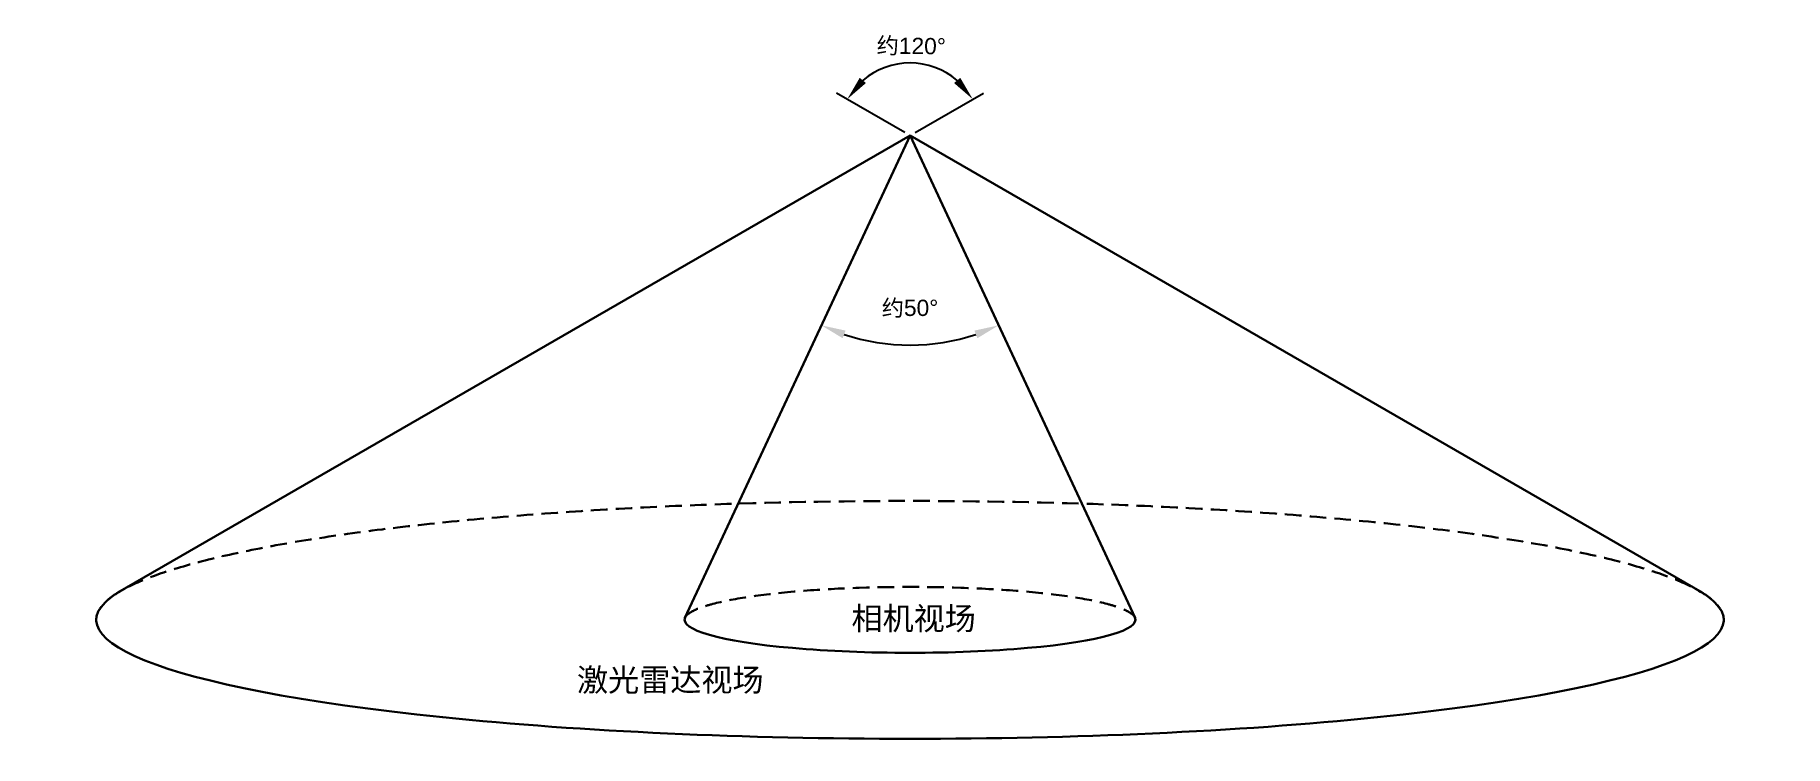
# Model space of a CAD drawing. Header units: millimetres. Extents: x 787 to 3475, y 188 to 1281.
import ezdxf

# ---------------------------------------------------------------- set-up
doc = ezdxf.new("R2010")
doc.units = ezdxf.units.MM
doc.linetypes.add('DASHEDX2', pattern=[38.1, 25.4, -12.7])
doc.styles.get("Standard").update_dxf_attribs({"font": 'arial.ttf', "height": 25})
doc.dimstyles.new('ISO-25', dxfattribs={"dimscale": 15, "dimtxt": 25, "dimasz": 2.5, "dimexe": 1.25, "dimexo": 0.625, "dimtad": 1, "dimtxsty": 'Standard', "dimcen": 2.5, "dimadec": 0, "dimazin": 0, "dimtfac": 1, "dimtmove": 0, "dimatfit": 3, "dimfxl": 1, "dimarcsym": 0})

# ---------------------------------------------------------------- blocks, each defined once
blk = doc.blocks.new('*D3')
at = {"color": 0, "lineweight": -2, "transparency": 16777216}
for p, q in [((2123, 1131.2), (2018.5, 1191.6)), ((2139.3, 1131.2), (2243.8, 1191.6))]:
    blk.add_line(p, q, dxfattribs=at)
blk.add_arc((2131.2, 1126.5), 111.3, 49.3984, 130.6016, dxfattribs=at)
at = {"color": 0, "transparency": 16777216}
for points in [[(2063.5, 1207), (2053.9, 1215), (2034.8, 1182.2)], [(2208.4, 1215), (2198.8, 1207), (2227.5, 1182.2)]]:
    blk.add_solid(points, dxfattribs=at)
at = {"layer": 'Defpoints', "color": 0, "transparency": 16777216}
for p in [(2093.1, 1231.1), (2131.2, 1126.5), (2131.2, 1126.5), (914.6, 424.2), (3347.7, 424.2)]:
    blk.add_point(p, dxfattribs=at)
at = {"color": 0, "lineweight": 30, "transparency": 16777216, "insert": (2133.1, 1262.8), "char_height": 25, "attachment_point": 5, "rotation": 359.1741}
blk.add_mtext('{\\fSimSun|b0|i0|c134|p2;约}120°', dxfattribs=at)
blk = doc.blocks.new('*D4')
at = {"color": 0, "lineweight": -2, "transparency": 16777216}
blk.add_arc((2131.2, 1126.5), 322, 251.6764, 288.3236, dxfattribs=at)
at = {"color": 0, "transparency": 16777216}
for points in [[(2027.6, 815), (2032.2, 826.7), (1995.1, 834.7)], [(2230.1, 826.7), (2234.7, 815), (2267.2, 834.7)]]:
    blk.add_solid(points, dxfattribs=at)
at = {"layer": 'Defpoints', "color": 0, "transparency": 16777216}
for p in [(2131.2, 1126.5), (2131.2, 1126.5), (2084.5, 807.9), (1785.5, 385.3), (2476.8, 385.3)]:
    blk.add_point(p, dxfattribs=at)
at = {"color": 0, "lineweight": 30, "transparency": 16777216, "insert": (2131.2, 860.3), "char_height": 25, "attachment_point": 5}
blk.add_mtext('{\\fSimSun|b0|i0|c134|p2;约}50°', dxfattribs=at)

msp = doc.modelspace()

# ---------------------------------------------------------------- linework, layer by layer
at = {"lineweight": 30}
for q in [(914.645, 424.178), (1785.527, 385.325), (3347.668, 424.178), (2476.787, 385.325)]:
    msp.add_line((2131.157, 1126.531), q, dxfattribs=at)
at = {"linetype": 'DASHEDX2', "lineweight": 30, "transparency": 33554687}
msp.add_ellipse((2131.157, 382.254), major_axis=(-1249.857, 0), ratio=0.14618761, start_param=3.14159265, end_param=6.28318531, dxfattribs=at)
at = {"linetype": 'DASHEDX2', "lineweight": 30}
msp.add_ellipse((2131.157, 382.254), major_axis=(-346.268, 0), ratio=0.14618761, start_param=3.14159265, end_param=6.28318531, dxfattribs=at)
at = {"lineweight": 30}
for major_axis, start_param, end_param in [((-1249.857, 0), 6.01871346, 9.68924981), ((-346.268, 0), 6.20775857, 9.5002047)]:
    msp.add_ellipse((2131.157, 382.254), major_axis=major_axis, ratio=0.14618761, start_param=start_param, end_param=end_param, dxfattribs=at)

# ---------------------------------------------------------------- texts
at = {"char_height": 35, "attachment_point": 1}
for s, insert in [('{\\fSimSun|b0|i0|c134|p2;相机视场}', (2041.263, 401.878)), ('{\\fSimSun|b0|i0|c134|p2;激光雷达视场}', (1619.742, 307.516))]:
    msp.add_mtext_dynamic_manual_height_columns(s, width=371.80338, gutter_width=140, heights=[0], dxfattribs=dict(at, insert=insert))

# ---------------------------------------------------------------- dimensions: what is measured, and where the dimension line sits
at = {"lineweight": 30}
dim = msp.add_angular_dim_2l(base=(2093.092, 1231.112), line1=((2131.157, 1126.531), (3347.668, 424.178)), line2=((2131.157, 1126.531), (914.645, 424.178)), text='{\\fSimSun|b0|i0|c134|p2;约}<>', dimstyle='ISO-25', dxfattribs=at)
dim.commit()
dim.dimension.update_dxf_attribs({"geometry": '*D3', "text_midpoint": (2132.761, 1237.812), "dimtype": 162})
dim = msp.add_angular_dim_2l(base=(2084.488, 807.93), line1=((2131.157, 1126.531), (2476.787, 385.325)), line2=((2131.157, 1126.531), (1785.527, 385.325)), text='{\\fSimSun|b0|i0|c134|p2;约}50°', dimstyle='ISO-25', override={"dimtmove": 2}, dxfattribs=at)
dim.commit()
dim.dimension.update_dxf_attribs({"geometry": '*D4', "text_midpoint": (2131.157, 860.265), "dimtype": 162})

doc.saveas('drawing.dxf')
